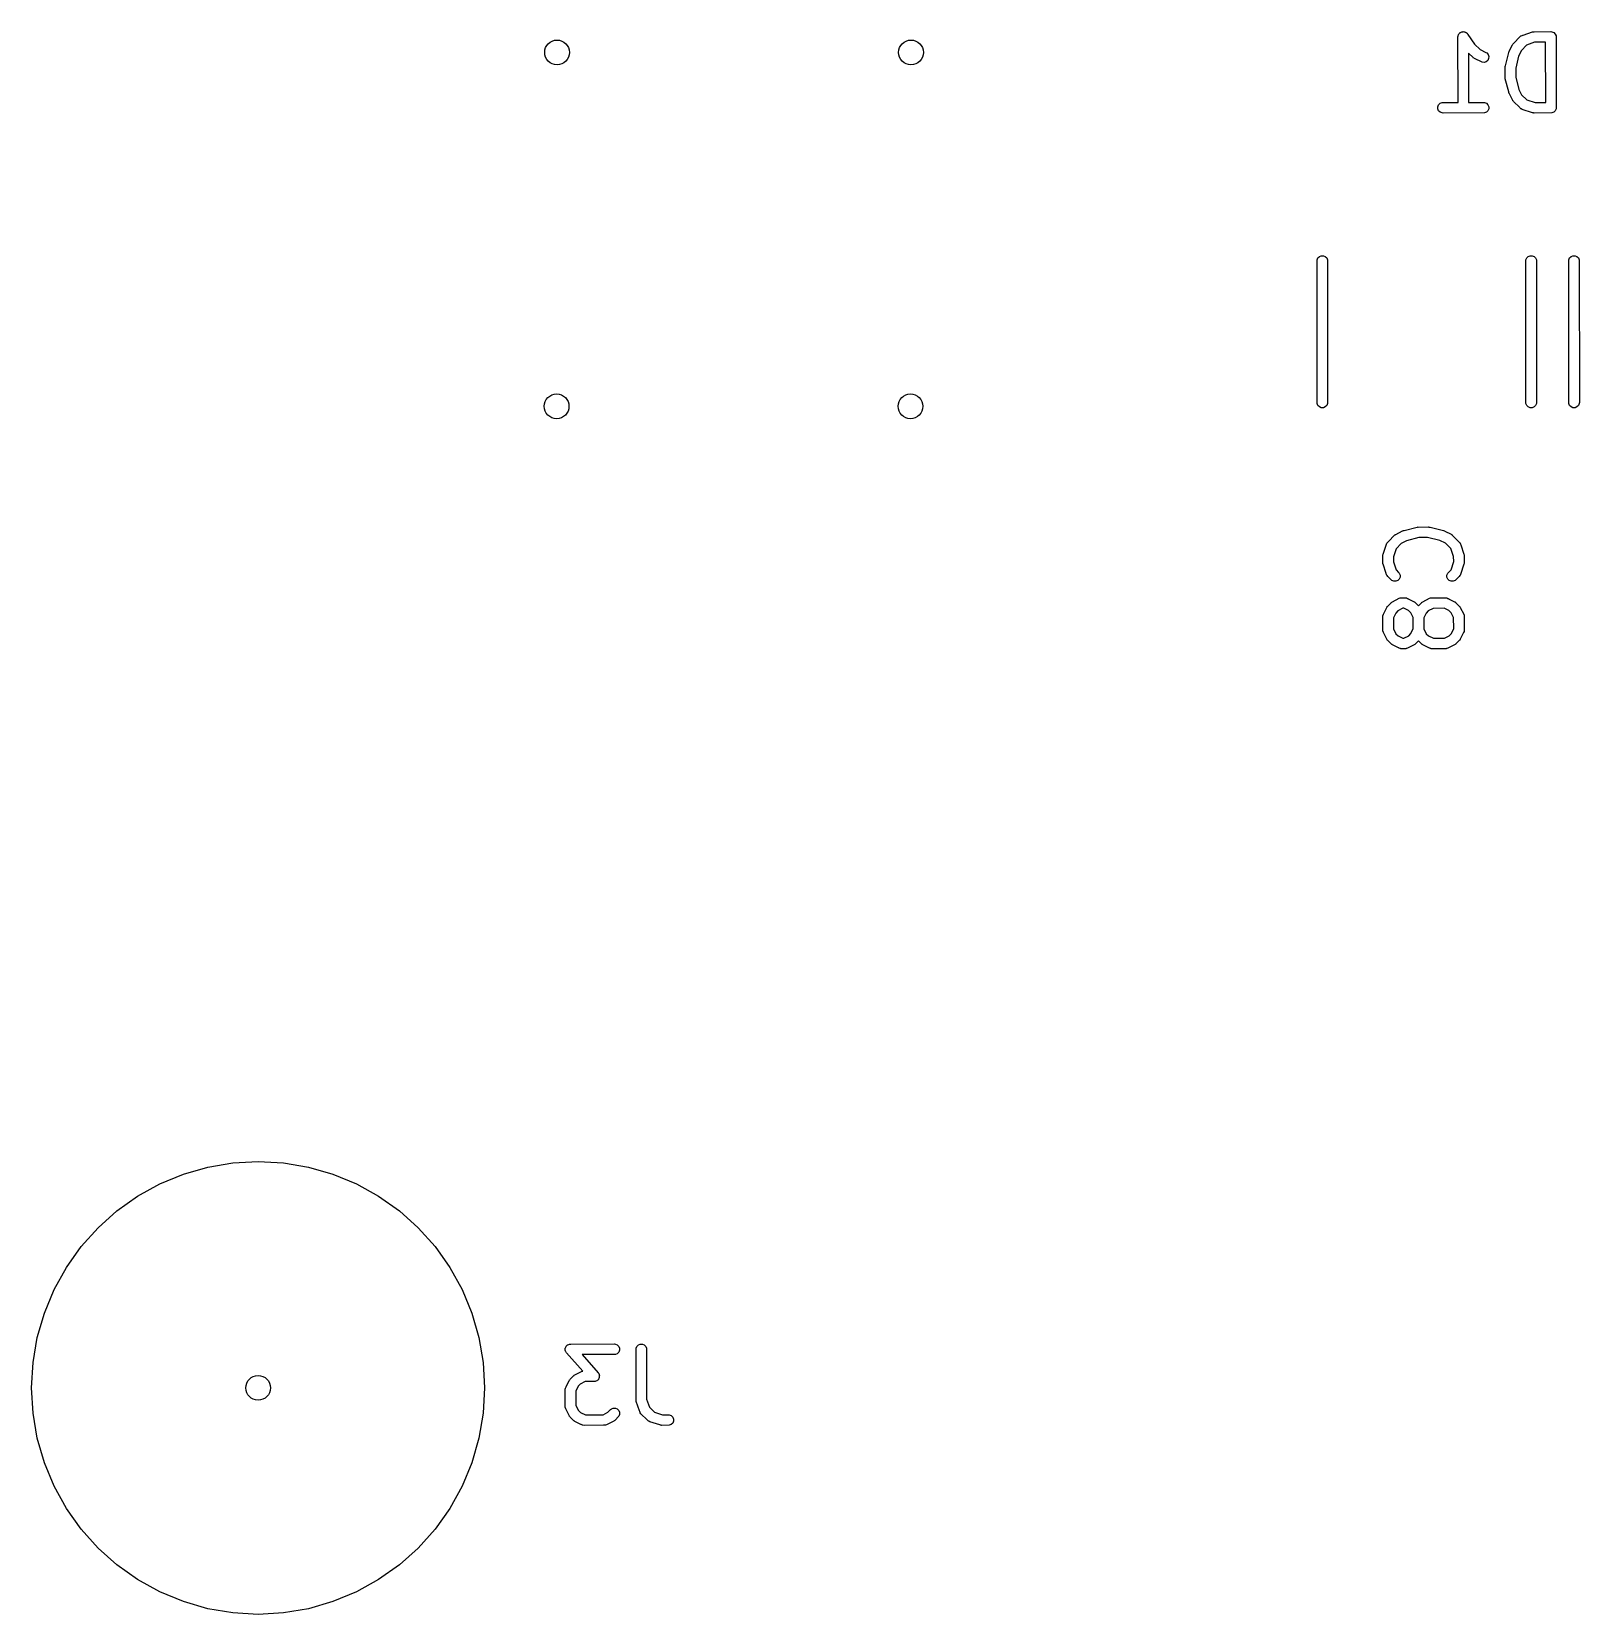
# Model space of a CAD drawing. Extents: x 3.87 to 5.83, y -4.81 to -2.87.
# Drawn here: x 3.874 to 4.735, y -4.806 to -3.926 of the extents above; entities that cross this region are included whole.
import ezdxf

# ---------------------------------------------------------------- set-up
doc = ezdxf.new("R2010")
doc.units = 0
doc.header["$MEASUREMENT"] = 0
doc.layers.add('BLACK', color=7, linetype='CONTINUOUS')

msp = doc.modelspace()

# ---------------------------------------------------------------- linework, layer by layer
at = {"layer": 'BLACK', "linetype": 'CONTINUOUS'}
for p, q in [((4.66807, -3.92669), (4.66823, -3.92645)), ((4.66823, -3.92645), (4.66847, -3.92629)), ((4.66847, -3.92629), (4.66867, -3.92608)), ((4.66867, -3.92608), (4.66894, -3.92597)), ((4.66894, -3.92597), (4.66919, -3.92581)), ((4.66919, -3.92581), (4.66947, -3.92575)), ((4.66947, -3.92575), (4.66974, -3.92564)), ((4.66974, -3.92564), (4.67003, -3.92564)), ((4.67003, -3.92564), (4.67032, -3.92558)), ((4.67032, -3.92558), (4.6706, -3.92564)), ((4.6706, -3.92564), (4.67089, -3.92564)), ((4.67089, -3.92564), (4.67116, -3.92575)), ((4.67116, -3.92575), (4.67145, -3.92581)), ((4.67145, -3.92581), (4.67169, -3.92597)), ((4.67169, -3.92597), (4.67196, -3.92608)), ((4.67196, -3.92608), (4.67216, -3.92629)), ((4.67216, -3.92629), (4.6724, -3.92645)), ((4.6724, -3.92645), (4.67257, -3.9267)), ((4.70356, -3.92751), (4.70875, -3.92573)), ((4.70875, -3.92573), (4.70904, -3.92567)), ((4.70904, -3.92567), (4.70911, -3.92564)), ((4.70911, -3.92564), (4.70917, -3.92564)), ((4.70917, -3.92564), (4.70932, -3.92561)), ((4.70932, -3.92561), (4.70974, -3.92564)), ((4.70974, -3.92564), (4.71906, -3.92558)), ((4.71906, -3.92558), (4.71963, -3.92564)), ((4.71963, -3.92564), (4.7207, -3.92608)), ((4.7207, -3.92608), (4.72151, -3.9269)), ((4.66736, -3.92853), (4.66742, -3.92796)), ((4.66736, -3.92854), (4.66736, -3.92853)), ((4.66736, -3.92853), (4.66736, -3.92853)), ((4.66736, -3.92853), (4.66736, -3.92853)), ((4.66741, -3.96499), (4.66736, -3.92854)), ((4.66742, -3.92796), (4.66753, -3.92769)), ((4.66753, -3.92769), (4.66759, -3.9274)), ((4.66759, -3.9274), (4.66775, -3.92716)), ((4.66775, -3.92716), (4.66786, -3.9269)), ((4.66786, -3.9269), (4.66807, -3.92669)), ((4.67257, -3.9267), (4.67277, -3.9269)), ((4.67277, -3.9269), (4.67287, -3.92714)), ((4.67287, -3.92714), (4.67649, -3.93247)), ((4.67649, -3.93247), (4.67965, -3.93557)), ((4.69593, -3.93643), (4.69767, -3.93284)), ((4.69767, -3.93284), (4.69783, -3.93259)), ((4.69783, -3.93259), (4.69786, -3.93252)), ((4.69786, -3.93252), (4.6979, -3.93248)), ((4.6979, -3.93248), (4.69798, -3.93235)), ((4.69798, -3.93235), (4.69827, -3.93209)), ((4.69827, -3.93209), (4.70197, -3.92832)), ((4.70197, -3.92832), (4.70242, -3.92796)), ((4.70242, -3.92796), (4.70252, -3.92792)), ((4.70252, -3.92792), (4.7026, -3.92785)), ((4.7026, -3.92785), (4.70311, -3.92767)), ((4.70557, -3.93301), (4.70265, -3.936)), ((4.70311, -3.92767), (4.70348, -3.92751)), ((4.70348, -3.92751), (4.70356, -3.92751)), ((4.71002, -3.93149), (4.70557, -3.93301)), ((4.71611, -3.93145), (4.71002, -3.93149)), ((4.71616, -3.96497), (4.71611, -3.93145)), ((4.72151, -3.9269), (4.72195, -3.92796)), ((4.72195, -3.92796), (4.72201, -3.96791)), ((4.67575, -3.93995), (4.67322, -3.93747)), ((4.67322, -3.93747), (4.67326, -3.96497)), ((4.676, -3.94024), (4.67575, -3.93995)), ((4.67613, -3.94032), (4.676, -3.94024)), ((4.67617, -3.94037), (4.67613, -3.94032)), ((4.67625, -3.9404), (4.67617, -3.94037)), ((4.67649, -3.94055), (4.67625, -3.9404)), ((4.68078, -3.94263), (4.67649, -3.94055)), ((4.67965, -3.93557), (4.68288, -3.93714)), ((4.68193, -3.94271), (4.68078, -3.94263)), ((4.68303, -3.94235), (4.68193, -3.94271)), ((4.68288, -3.93714), (4.68337, -3.93745)), ((4.6839, -3.9416), (4.68303, -3.94235)), ((4.68337, -3.93745), (4.68413, -3.93832)), ((4.68441, -3.94056), (4.6839, -3.9416)), ((4.68413, -3.93832), (4.68449, -3.93942)), ((4.68449, -3.93942), (4.68441, -3.94056)), ((4.69379, -3.94453), (4.69557, -3.93719)), ((4.69557, -3.93719), (4.69559, -3.93715)), ((4.69559, -3.93713), (4.69561, -3.93708)), ((4.69559, -3.93715), (4.69559, -3.93713)), ((4.69561, -3.93708), (4.69577, -3.93665)), ((4.69577, -3.93665), (4.69593, -3.93643)), ((4.70112, -3.93914), (4.69947, -3.94595)), ((4.70265, -3.936), (4.70112, -3.93914)), ((4.69361, -3.94527), (4.69363, -3.94519)), ((4.69362, -3.94531), (4.69361, -3.94527)), ((4.69361, -3.94541), (4.69362, -3.94531)), ((4.69366, -3.95086), (4.69361, -3.94541)), ((4.69361, -3.95118), (4.69366, -3.95086)), ((4.69366, -3.95153), (4.69361, -3.95118)), ((4.69363, -3.94519), (4.69367, -3.94483)), ((4.69367, -3.95161), (4.69366, -3.95153)), ((4.69367, -3.94483), (4.69379, -3.94453)), ((4.69368, -3.95165), (4.69367, -3.95161)), ((4.6937, -3.95175), (4.69368, -3.95165)), ((4.69557, -3.95902), (4.6937, -3.95175)), ((4.69947, -3.94595), (4.69951, -3.95087)), ((4.69951, -3.95087), (4.70127, -3.95769)), ((4.69559, -3.95931), (4.69557, -3.95902)), ((4.69575, -3.95974), (4.69559, -3.95931)), ((4.69577, -3.95979), (4.69575, -3.95974)), ((4.69578, -3.95981), (4.69577, -3.95979)), ((4.6958, -3.95985), (4.69578, -3.95981)), ((4.69771, -3.96358), (4.6958, -3.95985)), ((4.70127, -3.95769), (4.70279, -3.96065)), ((4.70279, -3.96065), (4.70571, -3.96352)), ((4.65617, -3.96733), (4.65661, -3.96627)), ((4.65617, -3.96848), (4.65617, -3.96733)), ((4.65661, -3.96955), (4.65617, -3.96848)), ((4.65661, -3.96627), (4.65743, -3.96545)), ((4.65743, -3.97036), (4.65661, -3.96955)), ((4.65743, -3.96545), (4.65849, -3.96501)), ((4.65849, -3.9708), (4.65743, -3.97036)), ((4.65849, -3.96501), (4.66741, -3.96499)), ((4.67326, -3.96497), (4.68156, -3.96495)), ((4.68156, -3.96495), (4.68214, -3.96501)), ((4.68214, -3.96501), (4.6832, -3.96545)), ((4.6832, -3.97036), (4.68214, -3.9708)), ((4.6832, -3.96545), (4.68402, -3.96627)), ((4.68402, -3.96955), (4.6832, -3.97036)), ((4.68402, -3.96627), (4.68446, -3.96733)), ((4.68446, -3.96848), (4.68402, -3.96955)), ((4.68446, -3.96733), (4.68446, -3.96848)), ((4.69786, -3.96392), (4.69771, -3.96358)), ((4.69795, -3.96404), (4.69786, -3.96392)), ((4.69798, -3.96409), (4.69795, -3.96404)), ((4.69804, -3.96414), (4.69798, -3.96409)), ((4.69822, -3.96437), (4.69804, -3.96414)), ((4.70169, -3.96777), (4.69822, -3.96437)), ((4.70173, -3.96784), (4.70169, -3.96777)), ((4.70203, -3.9681), (4.70173, -3.96784)), ((4.70242, -3.96849), (4.70203, -3.9681)), ((4.70252, -3.96853), (4.70242, -3.96849)), ((4.7026, -3.9686), (4.70252, -3.96853)), ((4.70313, -3.96883), (4.7026, -3.9686)), ((4.70874, -3.97065), (4.70313, -3.96883)), ((4.70571, -3.96352), (4.7103, -3.965)), ((4.7103, -3.965), (4.71616, -3.96497)), ((4.7207, -3.97036), (4.71963, -3.9708)), ((4.72151, -3.96955), (4.7207, -3.97036)), ((4.72195, -3.96848), (4.72151, -3.96955)), ((4.72201, -3.96791), (4.72195, -3.96848)), ((4.65907, -3.97086), (4.65849, -3.9708)), ((4.68214, -3.9708), (4.65907, -3.97086)), ((4.70911, -3.9708), (4.70874, -3.97065)), ((4.70926, -3.97082), (4.70911, -3.9708)), ((4.70932, -3.97084), (4.70926, -3.97082)), ((4.70939, -3.97083), (4.70932, -3.97084)), ((4.70968, -3.97086), (4.70939, -3.97083)), ((4.71963, -3.9708), (4.70968, -3.97086)), ((4.58898, -4.05313), (4.58903, -4.05255)), ((4.58903, -4.13245), (4.58898, -4.05313)), ((4.58903, -4.05255), (4.58947, -4.05149)), ((4.58947, -4.05149), (4.59029, -4.05067)), ((4.59029, -4.05067), (4.59135, -4.05023)), ((4.59135, -4.05023), (4.59251, -4.05023)), ((4.59251, -4.05023), (4.59357, -4.05067)), ((4.59357, -4.05067), (4.59438, -4.05149)), ((4.59438, -4.05149), (4.59483, -4.05255)), ((4.59483, -4.05255), (4.59488, -4.13187)), ((4.70512, -4.05313), (4.70517, -4.05255)), ((4.70517, -4.13245), (4.70512, -4.05313)), ((4.70517, -4.05255), (4.70562, -4.05149)), ((4.70562, -4.05149), (4.70643, -4.05067)), ((4.70643, -4.05067), (4.70749, -4.05023)), ((4.70749, -4.05023), (4.70865, -4.05023)), ((4.70865, -4.05023), (4.70971, -4.05067)), ((4.70971, -4.05067), (4.71053, -4.05149)), ((4.71053, -4.05149), (4.71097, -4.05255)), ((4.71097, -4.05255), (4.71102, -4.13187)), ((4.72898, -4.05313), (4.72903, -4.05255)), ((4.72903, -4.13245), (4.72898, -4.05313)), ((4.72903, -4.05255), (4.72947, -4.05149)), ((4.72947, -4.05149), (4.73029, -4.05067)), ((4.73029, -4.05067), (4.73135, -4.05023)), ((4.73135, -4.05023), (4.73251, -4.05023)), ((4.73251, -4.05023), (4.73357, -4.05067)), ((4.73357, -4.05067), (4.73438, -4.05149)), ((4.73438, -4.05149), (4.73483, -4.05255)), ((4.73483, -4.05255), (4.73488, -4.13187)), ((4.58947, -4.13351), (4.58903, -4.13245)), ((4.59029, -4.13433), (4.58947, -4.13351)), ((4.59135, -4.13477), (4.59029, -4.13433)), ((4.59251, -4.13477), (4.59135, -4.13477)), ((4.59357, -4.13433), (4.59251, -4.13477)), ((4.59438, -4.13351), (4.59357, -4.13433)), ((4.59483, -4.13245), (4.59438, -4.13351)), ((4.59488, -4.13187), (4.59483, -4.13245)), ((4.70562, -4.13351), (4.70517, -4.13245)), ((4.70643, -4.13433), (4.70562, -4.13351)), ((4.70749, -4.13477), (4.70643, -4.13433)), ((4.70865, -4.13477), (4.70749, -4.13477)), ((4.70971, -4.13433), (4.70865, -4.13477)), ((4.71053, -4.13351), (4.70971, -4.13433)), ((4.71097, -4.13245), (4.71053, -4.13351)), ((4.71102, -4.13187), (4.71097, -4.13245)), ((4.72947, -4.13351), (4.72903, -4.13245)), ((4.73029, -4.13433), (4.72947, -4.13351)), ((4.73135, -4.13477), (4.73029, -4.13433)), ((4.73251, -4.13477), (4.73135, -4.13477)), ((4.73357, -4.13433), (4.73251, -4.13477)), ((4.73438, -4.13351), (4.73357, -4.13433)), ((4.73483, -4.13245), (4.73438, -4.13351)), ((4.73488, -4.13187), (4.73483, -4.13245)), ((4.62867, -4.2092), (4.63207, -4.20573)), ((4.63207, -4.20573), (4.6323, -4.20554)), ((4.6323, -4.20554), (4.63235, -4.20548)), ((4.63235, -4.20548), (4.63241, -4.20545)), ((4.63241, -4.20545), (4.63252, -4.20536)), ((4.63252, -4.20536), (4.63287, -4.20522)), ((4.63287, -4.20522), (4.63659, -4.2033)), ((4.63659, -4.2033), (4.63663, -4.20328)), ((4.63663, -4.20328), (4.63665, -4.20327)), ((4.63665, -4.20327), (4.6367, -4.20326)), ((4.6367, -4.20326), (4.63713, -4.20309)), ((4.63713, -4.20309), (4.63742, -4.20307)), ((4.63742, -4.20307), (4.64469, -4.2012)), ((4.64558, -4.20702), (4.63875, -4.20877)), ((4.64469, -4.2012), (4.64479, -4.20119)), ((4.64479, -4.20119), (4.64483, -4.20117)), ((4.64483, -4.20117), (4.64491, -4.20117)), ((4.64491, -4.20117), (4.64527, -4.20112)), ((4.64527, -4.20112), (4.64558, -4.20116)), ((4.64558, -4.20116), (4.65103, -4.20111)), ((4.65049, -4.20697), (4.64558, -4.20702)), ((4.6573, -4.20863), (4.65049, -4.20697)), ((4.65103, -4.20111), (4.65113, -4.20112)), ((4.65113, -4.20112), (4.65118, -4.20112)), ((4.65118, -4.20112), (4.65125, -4.20113)), ((4.65125, -4.20113), (4.65161, -4.20117)), ((4.65161, -4.20117), (4.65191, -4.2013)), ((4.65191, -4.2013), (4.65925, -4.20308)), ((4.65925, -4.20308), (4.65929, -4.20309)), ((4.65929, -4.20309), (4.65931, -4.20309)), ((4.65931, -4.20309), (4.65936, -4.20312)), ((4.65936, -4.20312), (4.65979, -4.20327)), ((4.65979, -4.20327), (4.66001, -4.20343)), ((4.66001, -4.20343), (4.6636, -4.20517)), ((4.6636, -4.20517), (4.66385, -4.20533)), ((4.66385, -4.20533), (4.66392, -4.20536)), ((4.66392, -4.20536), (4.66397, -4.2054)), ((4.66397, -4.2054), (4.66409, -4.20548)), ((4.66409, -4.20548), (4.66435, -4.20578)), ((4.66435, -4.20578), (4.66812, -4.20948)), ((4.62558, -4.21719), (4.62561, -4.2169)), ((4.62561, -4.21682), (4.62563, -4.21676)), ((4.62561, -4.2169), (4.62561, -4.21682)), ((4.62563, -4.21676), (4.62564, -4.21661)), ((4.62564, -4.21661), (4.62579, -4.21624)), ((4.62579, -4.21624), (4.62761, -4.21063)), ((4.62761, -4.21063), (4.62785, -4.2101)), ((4.62785, -4.2101), (4.62792, -4.21002)), ((4.62792, -4.21002), (4.62796, -4.20992)), ((4.62796, -4.20992), (4.62834, -4.20953)), ((4.62834, -4.20953), (4.6286, -4.20923)), ((4.6286, -4.20923), (4.62867, -4.2092)), ((4.63292, -4.21322), (4.63145, -4.21778)), ((4.63579, -4.2103), (4.63292, -4.21322)), ((4.63875, -4.20877), (4.63579, -4.2103)), ((4.66045, -4.21015), (4.6573, -4.20863)), ((4.66343, -4.21308), (4.66045, -4.21015)), ((4.66496, -4.21754), (4.66343, -4.21308)), ((4.66812, -4.20948), (4.66849, -4.20992)), ((4.66849, -4.20992), (4.66853, -4.21002)), ((4.66853, -4.21002), (4.6686, -4.2101)), ((4.6686, -4.2101), (4.66877, -4.21061)), ((4.66877, -4.21061), (4.66893, -4.21099)), ((4.66893, -4.21099), (4.66893, -4.21107)), ((4.66893, -4.21107), (4.67071, -4.21626)), ((4.67071, -4.21626), (4.67077, -4.21654)), ((4.67077, -4.21654), (4.6708, -4.21661)), ((4.6708, -4.21661), (4.6708, -4.21668)), ((4.6708, -4.21668), (4.67084, -4.21682)), ((4.67084, -4.21682), (4.67081, -4.21719)), ((4.62563, -4.22094), (4.62558, -4.21719)), ((4.62561, -4.22131), (4.62563, -4.22094)), ((4.62564, -4.22145), (4.62561, -4.22131)), ((4.62564, -4.22152), (4.62564, -4.22145)), ((4.62567, -4.22159), (4.62564, -4.22152)), ((4.62573, -4.22187), (4.62567, -4.22159)), ((4.62751, -4.22706), (4.62573, -4.22187)), ((4.63145, -4.21778), (4.63148, -4.22059)), ((4.63148, -4.22059), (4.63301, -4.22503)), ((4.63301, -4.22503), (4.63437, -4.22635)), ((4.6617, -4.2268), (4.66351, -4.22492)), ((4.66351, -4.22492), (4.66499, -4.22035)), ((4.66499, -4.22035), (4.66496, -4.21754)), ((4.67065, -4.22188), (4.66883, -4.2275)), ((4.6708, -4.22152), (4.67065, -4.22188)), ((4.67082, -4.22137), (4.6708, -4.22152)), ((4.67081, -4.21719), (4.67086, -4.22094)), ((4.67084, -4.22131), (4.67082, -4.22137)), ((4.67086, -4.22094), (4.67083, -4.22123)), ((4.67083, -4.22123), (4.67084, -4.22131)), ((4.62751, -4.22714), (4.62751, -4.22706)), ((4.62767, -4.22752), (4.62751, -4.22714)), ((4.62785, -4.22803), (4.62767, -4.22752)), ((4.62792, -4.22811), (4.62785, -4.22803)), ((4.62796, -4.2282), (4.62792, -4.22811)), ((4.62832, -4.22865), (4.62796, -4.2282)), ((4.63065, -4.23089), (4.62832, -4.22865)), ((4.63171, -4.23133), (4.63065, -4.23089)), ((4.63286, -4.23133), (4.63171, -4.23133)), ((4.63393, -4.23089), (4.63286, -4.23133)), ((4.63474, -4.23008), (4.63393, -4.23089)), ((4.63437, -4.22635), (4.63474, -4.2268)), ((4.63474, -4.2268), (4.63518, -4.22786)), ((4.63518, -4.22901), (4.63474, -4.23008)), ((4.63518, -4.22786), (4.63518, -4.22901)), ((4.66126, -4.22786), (4.6617, -4.2268)), ((4.66126, -4.22901), (4.66126, -4.22786)), ((4.6617, -4.23008), (4.66126, -4.22901)), ((4.66252, -4.23089), (4.6617, -4.23008)), ((4.66358, -4.23133), (4.66252, -4.23089)), ((4.66473, -4.23133), (4.66358, -4.23133)), ((4.6658, -4.23089), (4.66473, -4.23133)), ((4.66624, -4.23053), (4.6658, -4.23089)), ((4.6678, -4.22892), (4.66624, -4.23053)), ((4.66784, -4.2289), (4.6678, -4.22892)), ((4.66805, -4.22866), (4.66784, -4.2289)), ((4.66849, -4.2282), (4.66805, -4.22866)), ((4.66853, -4.22811), (4.66849, -4.2282)), ((4.6686, -4.22803), (4.66853, -4.22811)), ((4.66883, -4.2275), (4.6686, -4.22803)), ((4.62833, -4.24515), (4.6302, -4.24322)), ((4.6302, -4.24322), (4.63042, -4.24304)), ((4.63042, -4.24304), (4.63048, -4.24298)), ((4.63048, -4.24298), (4.63053, -4.24295)), ((4.63053, -4.24295), (4.63065, -4.24286)), ((4.63065, -4.24286), (4.63099, -4.24271)), ((4.63099, -4.24271), (4.63471, -4.2408)), ((4.63471, -4.2408), (4.63526, -4.24059)), ((4.63526, -4.24059), (4.63536, -4.24058)), ((4.63536, -4.24058), (4.63546, -4.24054)), ((4.63546, -4.24054), (4.63616, -4.24052)), ((4.63616, -4.24052), (4.6364, -4.24051)), ((4.6364, -4.24051), (4.63644, -4.24052)), ((4.63644, -4.24052), (4.63791, -4.24048)), ((4.63791, -4.24048), (4.63849, -4.24054)), ((4.63849, -4.24054), (4.63858, -4.24058)), ((4.63858, -4.24058), (4.63869, -4.24059)), ((4.63869, -4.24059), (4.6392, -4.24084)), ((4.6392, -4.24084), (4.63955, -4.24098)), ((4.63955, -4.24098), (4.6396, -4.24103)), ((4.6396, -4.24103), (4.64298, -4.24267)), ((4.64298, -4.24267), (4.64323, -4.24283)), ((4.64323, -4.24283), (4.6433, -4.24286)), ((4.6433, -4.24286), (4.64335, -4.2429)), ((4.64335, -4.2429), (4.64347, -4.24298)), ((4.64347, -4.24298), (4.64369, -4.24323)), ((4.64369, -4.24323), (4.64544, -4.24492)), ((4.64544, -4.24492), (4.64707, -4.24322)), ((4.64707, -4.24322), (4.6473, -4.24304)), ((4.6473, -4.24304), (4.64735, -4.24298)), ((4.64735, -4.24298), (4.6474, -4.24295)), ((4.6474, -4.24295), (4.64752, -4.24286)), ((4.64752, -4.24286), (4.64786, -4.24271)), ((4.64786, -4.24271), (4.65159, -4.2408)), ((4.65159, -4.2408), (4.65213, -4.24059)), ((4.65213, -4.24059), (4.65223, -4.24058)), ((4.65223, -4.24058), (4.65233, -4.24054)), ((4.65233, -4.24054), (4.65286, -4.24054)), ((4.65286, -4.24054), (4.65328, -4.24051)), ((4.65328, -4.24051), (4.65336, -4.24053)), ((4.65336, -4.24053), (4.66041, -4.24048)), ((4.66041, -4.24048), (4.66098, -4.24054)), ((4.66098, -4.24054), (4.66108, -4.24058)), ((4.66108, -4.24058), (4.66119, -4.24059)), ((4.66119, -4.24059), (4.6617, -4.24084)), ((4.6617, -4.24084), (4.66205, -4.24098)), ((4.66205, -4.24098), (4.6621, -4.24103)), ((4.6621, -4.24103), (4.66548, -4.24267)), ((4.66548, -4.24267), (4.66573, -4.24283)), ((4.66573, -4.24283), (4.6658, -4.24286)), ((4.6658, -4.24286), (4.66584, -4.2429)), ((4.66584, -4.2429), (4.66597, -4.24298)), ((4.66597, -4.24298), (4.66619, -4.24323)), ((4.66619, -4.24323), (4.66812, -4.2451)), ((4.62558, -4.25094), (4.62564, -4.25036)), ((4.62563, -4.25799), (4.62558, -4.25094)), ((4.62564, -4.25036), (4.62568, -4.25026)), ((4.62568, -4.25026), (4.62569, -4.25016)), ((4.62569, -4.25016), (4.62594, -4.24964)), ((4.62594, -4.24964), (4.62608, -4.2493)), ((4.62608, -4.2493), (4.62613, -4.24925)), ((4.62613, -4.24925), (4.62777, -4.24587)), ((4.62777, -4.24587), (4.62793, -4.24562)), ((4.62793, -4.24562), (4.62796, -4.24555)), ((4.62796, -4.24555), (4.628, -4.2455)), ((4.628, -4.2455), (4.62808, -4.24538)), ((4.62808, -4.24538), (4.62833, -4.24515)), ((4.63275, -4.24901), (4.63144, -4.25171)), ((4.63144, -4.25171), (4.63148, -4.25782)), ((4.63394, -4.24778), (4.63275, -4.24901)), ((4.63667, -4.24637), (4.63394, -4.24778)), ((4.63718, -4.24636), (4.63667, -4.24637)), ((4.63983, -4.24765), (4.63718, -4.24636)), ((4.64107, -4.24884), (4.63983, -4.24765)), ((4.64246, -4.25155), (4.64107, -4.24884)), ((4.6425, -4.25766), (4.64246, -4.25155)), ((4.64962, -4.24901), (4.64831, -4.25171)), ((4.64831, -4.25171), (4.64836, -4.25782)), ((4.65081, -4.24778), (4.64962, -4.24901)), ((4.65352, -4.24638), (4.65081, -4.24778)), ((4.65963, -4.24634), (4.65352, -4.24638)), ((4.66233, -4.24765), (4.65963, -4.24634)), ((4.66356, -4.24884), (4.66233, -4.24765)), ((4.66496, -4.25155), (4.66356, -4.24884)), ((4.665, -4.25766), (4.66496, -4.25155)), ((4.66812, -4.2451), (4.66831, -4.24532)), ((4.66831, -4.24532), (4.66836, -4.24538)), ((4.66836, -4.24538), (4.66839, -4.24543)), ((4.66839, -4.24543), (4.66849, -4.24555)), ((4.66849, -4.24555), (4.66863, -4.24589)), ((4.66863, -4.24589), (4.67055, -4.24961)), ((4.67055, -4.24961), (4.67075, -4.25016)), ((4.67075, -4.25016), (4.67076, -4.25026)), ((4.67076, -4.25026), (4.6708, -4.25036)), ((4.6708, -4.25036), (4.67081, -4.25088)), ((4.67081, -4.25088), (4.67084, -4.2513)), ((4.67084, -4.2513), (4.67081, -4.25138)), ((4.67081, -4.25138), (4.67086, -4.25843)), ((4.62561, -4.25807), (4.62563, -4.25799)), ((4.62564, -4.25849), (4.62561, -4.25807)), ((4.62564, -4.25901), (4.62564, -4.25849)), ((4.62568, -4.25911), (4.62564, -4.25901)), ((4.62569, -4.25921), (4.62568, -4.25911)), ((4.6259, -4.25976), (4.62569, -4.25921)), ((4.62781, -4.26348), (4.6259, -4.25976)), ((4.63148, -4.25782), (4.63288, -4.26053)), ((4.63288, -4.26053), (4.63411, -4.26172)), ((4.64, -4.26159), (4.64119, -4.26036)), ((4.64119, -4.26036), (4.6425, -4.25766)), ((4.64836, -4.25782), (4.64975, -4.26053)), ((4.64975, -4.26053), (4.65099, -4.26172)), ((4.6625, -4.26159), (4.66369, -4.26036)), ((4.66369, -4.26036), (4.665, -4.25766)), ((4.67031, -4.26012), (4.66867, -4.2635)), ((4.67036, -4.26008), (4.67031, -4.26012)), ((4.67051, -4.25973), (4.67036, -4.26008)), ((4.67075, -4.25921), (4.67051, -4.25973)), ((4.67076, -4.25911), (4.67075, -4.25921)), ((4.6708, -4.25901), (4.67076, -4.25911)), ((4.67086, -4.25843), (4.6708, -4.25901)), ((4.62796, -4.26382), (4.62781, -4.26348)), ((4.62805, -4.26394), (4.62796, -4.26382)), ((4.62808, -4.26399), (4.62805, -4.26394)), ((4.62814, -4.26405), (4.62808, -4.26399)), ((4.62832, -4.26427), (4.62814, -4.26405)), ((4.63025, -4.26614), (4.62832, -4.26427)), ((4.63048, -4.26639), (4.63025, -4.26614)), ((4.6306, -4.26647), (4.63048, -4.26639)), ((4.63065, -4.26651), (4.6306, -4.26647)), ((4.63072, -4.26654), (4.63065, -4.26651)), ((4.63097, -4.2667), (4.63072, -4.26654)), ((4.63435, -4.26834), (4.63097, -4.2667)), ((4.63411, -4.26172), (4.63677, -4.26301)), ((4.63439, -4.26839), (4.63435, -4.26834)), ((4.63474, -4.26853), (4.63439, -4.26839)), ((4.63526, -4.26878), (4.63474, -4.26853)), ((4.63536, -4.26879), (4.63526, -4.26878)), ((4.63546, -4.26883), (4.63536, -4.26879)), ((4.63604, -4.26889), (4.63546, -4.26883)), ((4.63751, -4.26885), (4.63604, -4.26889)), ((4.63677, -4.26301), (4.63728, -4.263)), ((4.63728, -4.263), (4.64, -4.26159)), ((4.63754, -4.26886), (4.63751, -4.26885)), ((4.63778, -4.26885), (4.63754, -4.26886)), ((4.63849, -4.26883), (4.63778, -4.26885)), ((4.63858, -4.26879), (4.63849, -4.26883)), ((4.63869, -4.26878), (4.63858, -4.26879)), ((4.63923, -4.26857), (4.63869, -4.26878)), ((4.64295, -4.26666), (4.63923, -4.26857)), ((4.6433, -4.26651), (4.64295, -4.26666)), ((4.64341, -4.26642), (4.6433, -4.26651)), ((4.64347, -4.26639), (4.64341, -4.26642)), ((4.64352, -4.26633), (4.64347, -4.26639)), ((4.64375, -4.26615), (4.64352, -4.26633)), ((4.64538, -4.26445), (4.64375, -4.26615)), ((4.64713, -4.26614), (4.64538, -4.26445)), ((4.64735, -4.26639), (4.64713, -4.26614)), ((4.64747, -4.26647), (4.64735, -4.26639)), ((4.64752, -4.26651), (4.64747, -4.26647)), ((4.64759, -4.26654), (4.64752, -4.26651)), ((4.64784, -4.2667), (4.64759, -4.26654)), ((4.65122, -4.26834), (4.64784, -4.2667)), ((4.65099, -4.26172), (4.65368, -4.26303)), ((4.65127, -4.26839), (4.65122, -4.26834)), ((4.65162, -4.26853), (4.65127, -4.26839)), ((4.65213, -4.26878), (4.65162, -4.26853)), ((4.65223, -4.26879), (4.65213, -4.26878)), ((4.65233, -4.26883), (4.65223, -4.26879)), ((4.65291, -4.26889), (4.65233, -4.26883)), ((4.65996, -4.26884), (4.65291, -4.26889)), ((4.65368, -4.26303), (4.65979, -4.26299)), ((4.65979, -4.26299), (4.6625, -4.26159)), ((4.66004, -4.26886), (4.65996, -4.26884)), ((4.66046, -4.26883), (4.66004, -4.26886)), ((4.66098, -4.26883), (4.66046, -4.26883)), ((4.66108, -4.26879), (4.66098, -4.26883)), ((4.66119, -4.26878), (4.66108, -4.26879)), ((4.66173, -4.26857), (4.66119, -4.26878)), ((4.66545, -4.26666), (4.66173, -4.26857)), ((4.6658, -4.26651), (4.66545, -4.26666)), ((4.66591, -4.26642), (4.6658, -4.26651)), ((4.66597, -4.26639), (4.66591, -4.26642)), ((4.66602, -4.26633), (4.66597, -4.26639)), ((4.66624, -4.26615), (4.66602, -4.26633)), ((4.66811, -4.26422), (4.66624, -4.26615)), ((4.66836, -4.26399), (4.66811, -4.26422)), ((4.66844, -4.26387), (4.66836, -4.26399)), ((4.66849, -4.26382), (4.66844, -4.26387)), ((4.66852, -4.26375), (4.66849, -4.26382)), ((4.66867, -4.2635), (4.66852, -4.26375)), ((3.95839, -4.56109), (3.97197, -4.55717)), ((3.97197, -4.55717), (3.98589, -4.55481)), ((3.98589, -4.55481), (4, -4.55402)), ((4, -4.55402), (4.01411, -4.55481)), ((4.01411, -4.55481), (4.02803, -4.55717)), ((4.02803, -4.55717), (4.04161, -4.56109)), ((3.93297, -4.57333), (3.94534, -4.56649)), ((3.94534, -4.56649), (3.95839, -4.56109)), ((4.04161, -4.56109), (4.05466, -4.56649)), ((4.05466, -4.56649), (4.06703, -4.57333)), ((3.92145, -4.5815), (3.93297, -4.57333)), ((4.06703, -4.57333), (4.07855, -4.5815)), ((3.91092, -4.59092), (3.92145, -4.5815)), ((4.07855, -4.5815), (4.08908, -4.59092)), ((3.9015, -4.60145), (3.91092, -4.59092)), ((4.08908, -4.59092), (4.0985, -4.60145)), ((3.89333, -4.61297), (3.9015, -4.60145)), ((4.0985, -4.60145), (4.10667, -4.61297)), ((3.88649, -4.62534), (3.89333, -4.61297)), ((4.10667, -4.61297), (4.11351, -4.62534)), ((3.88109, -4.63839), (3.88649, -4.62534)), ((4.11351, -4.62534), (4.11891, -4.63839)), ((3.87717, -4.65197), (3.88109, -4.63839)), ((4.11891, -4.63839), (4.12283, -4.65197)), ((3.87481, -4.66589), (3.87717, -4.65197)), ((4.12283, -4.65197), (4.12519, -4.66589)), ((4.17111, -4.65734), (4.1713, -4.6569)), ((4.1713, -4.6569), (4.17137, -4.65683)), ((4.17137, -4.65683), (4.17141, -4.65674)), ((4.17141, -4.65674), (4.17177, -4.65642)), ((4.17177, -4.65642), (4.17211, -4.65608)), ((4.17211, -4.65608), (4.1722, -4.65604)), ((4.1722, -4.65604), (4.17228, -4.65598)), ((4.17228, -4.65598), (4.17273, -4.65582)), ((4.17273, -4.65582), (4.17318, -4.65564)), ((4.17318, -4.65564), (4.17328, -4.65564)), ((4.17328, -4.65564), (4.17337, -4.65561)), ((4.17337, -4.65561), (4.17383, -4.65564)), ((4.17383, -4.65564), (4.19813, -4.65558)), ((4.19813, -4.65558), (4.1987, -4.65564)), ((4.1987, -4.65564), (4.19977, -4.65608)), ((4.19977, -4.65608), (4.20058, -4.6569)), ((4.20058, -4.6569), (4.20102, -4.65796)), ((4.21023, -4.65796), (4.21067, -4.6569)), ((4.21067, -4.6569), (4.21148, -4.65608)), ((4.21148, -4.65608), (4.21255, -4.65564)), ((4.21255, -4.65564), (4.2137, -4.65564)), ((4.2137, -4.65564), (4.21476, -4.65608)), ((4.21476, -4.65608), (4.21558, -4.6569)), ((4.21558, -4.6569), (4.21602, -4.65796)), ((3.87402, -4.68), (3.87481, -4.66589)), ((4.12519, -4.66589), (4.12598, -4.68)), ((4.17083, -4.65892), (4.17086, -4.65844)), ((4.17086, -4.65901), (4.17083, -4.65892)), ((4.17086, -4.65796), (4.1709, -4.65787)), ((4.17086, -4.65844), (4.17086, -4.65796)), ((4.17086, -4.65911), (4.17086, -4.65901)), ((4.17104, -4.65956), (4.17086, -4.65911)), ((4.1709, -4.65777), (4.17111, -4.65734)), ((4.1709, -4.65787), (4.1709, -4.65777)), ((4.17119, -4.66001), (4.17104, -4.65956)), ((4.17128, -4.66012), (4.17119, -4.66001)), ((4.1713, -4.66018), (4.17128, -4.66012)), ((4.17135, -4.66023), (4.1713, -4.66018)), ((4.17153, -4.66048), (4.17135, -4.66023)), ((4.18051, -4.67068), (4.17153, -4.66048)), ((4.1987, -4.66143), (4.1802, -4.66147)), ((4.1802, -4.66147), (4.1891, -4.67159)), ((4.19977, -4.66099), (4.1987, -4.66143)), ((4.20058, -4.66018), (4.19977, -4.66099)), ((4.20102, -4.65911), (4.20058, -4.66018)), ((4.20102, -4.65796), (4.20102, -4.65911)), ((4.21017, -4.65854), (4.21023, -4.65796)), ((4.21023, -4.68657), (4.21017, -4.65854)), ((4.21602, -4.65796), (4.21608, -4.68632)), ((4.17355, -4.67525), (4.17541, -4.67332)), ((4.17541, -4.67332), (4.17564, -4.67314)), ((4.17564, -4.67314), (4.17569, -4.67308)), ((4.17569, -4.67308), (4.17575, -4.67305)), ((4.17575, -4.67305), (4.17586, -4.67295)), ((4.17586, -4.67295), (4.17621, -4.67281)), ((4.17621, -4.67281), (4.17993, -4.67089)), ((4.17993, -4.67089), (4.18047, -4.67069)), ((4.18047, -4.67069), (4.18051, -4.67068)), ((4.1891, -4.67159), (4.18928, -4.67184)), ((4.18928, -4.67184), (4.18933, -4.67189)), ((4.18933, -4.67189), (4.18935, -4.67195)), ((4.18952, -4.67473), (4.18933, -4.67517)), ((4.18935, -4.67195), (4.18944, -4.67206)), ((4.18944, -4.67206), (4.18959, -4.67251)), ((4.18973, -4.6743), (4.18952, -4.67473)), ((4.18959, -4.67251), (4.18977, -4.67296)), ((4.18977, -4.67411), (4.18973, -4.6742)), ((4.18973, -4.6742), (4.18973, -4.6743)), ((4.18977, -4.67296), (4.18977, -4.67306)), ((4.18977, -4.67306), (4.1898, -4.67315)), ((4.1898, -4.67315), (4.18977, -4.67363)), ((4.18977, -4.67363), (4.18977, -4.67411)), ((3.87481, -4.69411), (3.87402, -4.68)), ((4.12598, -4.68), (4.12519, -4.69411)), ((4.1708, -4.68103), (4.17086, -4.68046)), ((4.17085, -4.68995), (4.1708, -4.68103)), ((4.17086, -4.68046), (4.1709, -4.68036)), ((4.1709, -4.68036), (4.17091, -4.68025)), ((4.17091, -4.68025), (4.17115, -4.67974)), ((4.17115, -4.67974), (4.1713, -4.67939)), ((4.1713, -4.67939), (4.17135, -4.67934)), ((4.17135, -4.67934), (4.17299, -4.67596)), ((4.17299, -4.67596), (4.17314, -4.67572)), ((4.17314, -4.67572), (4.17317, -4.67564)), ((4.17317, -4.67564), (4.17322, -4.6756)), ((4.17322, -4.6756), (4.1733, -4.67547)), ((4.1733, -4.67547), (4.17355, -4.67525)), ((4.17797, -4.67911), (4.17666, -4.68181)), ((4.17666, -4.68181), (4.1767, -4.68979)), ((4.17916, -4.67788), (4.17797, -4.67911)), ((4.18187, -4.67648), (4.17916, -4.67788)), ((4.18686, -4.67644), (4.18187, -4.67648)), ((4.18726, -4.67646), (4.18686, -4.67644)), ((4.18735, -4.67643), (4.18726, -4.67646)), ((4.18745, -4.67643), (4.18735, -4.67643)), ((4.1879, -4.67625), (4.18745, -4.67643)), ((4.18835, -4.67609), (4.1879, -4.67625)), ((4.18843, -4.67603), (4.18835, -4.67609)), ((4.18852, -4.67599), (4.18843, -4.67603)), ((4.18886, -4.67565), (4.18852, -4.67599)), ((4.18922, -4.67533), (4.18886, -4.67565)), ((4.18926, -4.67525), (4.18922, -4.67533)), ((4.18933, -4.67517), (4.18926, -4.67525)), ((4.17082, -4.69004), (4.17085, -4.68995)), ((4.17085, -4.69047), (4.17082, -4.69004)), ((4.17086, -4.69098), (4.17085, -4.69047)), ((4.1709, -4.69108), (4.17086, -4.69098)), ((4.17091, -4.69119), (4.1709, -4.69108)), ((4.17111, -4.69173), (4.17091, -4.69119)), ((4.17303, -4.69545), (4.17111, -4.69173)), ((4.1767, -4.68979), (4.1781, -4.6925)), ((4.1781, -4.6925), (4.17933, -4.69369)), ((4.19459, -4.69356), (4.19604, -4.69207)), ((4.19604, -4.69207), (4.19648, -4.6917)), ((4.19648, -4.6917), (4.19755, -4.69126)), ((4.19755, -4.69126), (4.1987, -4.69126)), ((4.1987, -4.69126), (4.19977, -4.6917)), ((4.19977, -4.6917), (4.20058, -4.69252)), ((4.20058, -4.69252), (4.20102, -4.69358)), ((4.21019, -4.68703), (4.21023, -4.68657)), ((4.21023, -4.68717), (4.21019, -4.68703)), ((4.21023, -4.68723), (4.21023, -4.68717)), ((4.21026, -4.68731), (4.21023, -4.68723)), ((4.21032, -4.68759), (4.21026, -4.68731)), ((4.2121, -4.69278), (4.21032, -4.68759)), ((4.21608, -4.68632), (4.2176, -4.69077)), ((4.2176, -4.69077), (4.2204, -4.69352)), ((3.87717, -4.70803), (3.87481, -4.69411)), ((4.12519, -4.69411), (4.12283, -4.70803)), ((4.17317, -4.6958), (4.17303, -4.69545)), ((4.17327, -4.69591), (4.17317, -4.6958)), ((4.1733, -4.69597), (4.17327, -4.69591)), ((4.17335, -4.69602), (4.1733, -4.69597)), ((4.17354, -4.69624), (4.17335, -4.69602)), ((4.17547, -4.69811), (4.17354, -4.69624)), ((4.17569, -4.69836), (4.17547, -4.69811)), ((4.17582, -4.69844), (4.17569, -4.69836)), ((4.17586, -4.69849), (4.17582, -4.69844)), ((4.17593, -4.69852), (4.17586, -4.69849)), ((4.17618, -4.69867), (4.17593, -4.69852)), ((4.17956, -4.70031), (4.17618, -4.69867)), ((4.17933, -4.69369), (4.18203, -4.695)), ((4.17961, -4.70036), (4.17956, -4.70031)), ((4.17996, -4.70051), (4.17961, -4.70036)), ((4.18047, -4.70075), (4.17996, -4.70051)), ((4.18058, -4.70076), (4.18047, -4.70075)), ((4.18068, -4.7008), (4.18058, -4.70076)), ((4.18125, -4.70086), (4.18068, -4.7008)), ((4.19205, -4.70081), (4.18125, -4.70086)), ((4.18203, -4.695), (4.19189, -4.69496)), ((4.19189, -4.69496), (4.19459, -4.69356)), ((4.19213, -4.70084), (4.19205, -4.70081)), ((4.19257, -4.7008), (4.19213, -4.70084)), ((4.19308, -4.7008), (4.19257, -4.7008)), ((4.19317, -4.70076), (4.19308, -4.7008)), ((4.19328, -4.70075), (4.19317, -4.70076)), ((4.19382, -4.70055), (4.19328, -4.70075)), ((4.19754, -4.69863), (4.19382, -4.70055)), ((4.19789, -4.69849), (4.19754, -4.69863)), ((4.19801, -4.69839), (4.19789, -4.69849)), ((4.19806, -4.69836), (4.19801, -4.69839)), ((4.19811, -4.69831), (4.19806, -4.69836)), ((4.19834, -4.69812), (4.19811, -4.69831)), ((4.20058, -4.6958), (4.19834, -4.69812)), ((4.20102, -4.69473), (4.20058, -4.6958)), ((4.20102, -4.69358), (4.20102, -4.69473)), ((4.2121, -4.69286), (4.2121, -4.69278)), ((4.21226, -4.69323), (4.2121, -4.69286)), ((4.21243, -4.69374), (4.21226, -4.69323)), ((4.2125, -4.69382), (4.21243, -4.69374)), ((4.21254, -4.69392), (4.2125, -4.69382)), ((4.21291, -4.69437), (4.21254, -4.69392)), ((4.21638, -4.69777), (4.21291, -4.69437)), ((4.21641, -4.69784), (4.21638, -4.69777)), ((4.21672, -4.6981), (4.21641, -4.69784)), ((4.21711, -4.69849), (4.21672, -4.6981)), ((4.21721, -4.69853), (4.21711, -4.69849)), ((4.21729, -4.6986), (4.21721, -4.69853)), ((4.21781, -4.69883), (4.21729, -4.6986)), ((4.22343, -4.70065), (4.21781, -4.69883)), ((4.2204, -4.69352), (4.22497, -4.69499)), ((4.2238, -4.7008), (4.22343, -4.70065)), ((4.22394, -4.70082), (4.2238, -4.7008)), ((4.224, -4.70084), (4.22394, -4.70082)), ((4.22408, -4.70083), (4.224, -4.70084)), ((4.22437, -4.70086), (4.22408, -4.70083)), ((4.2287, -4.7008), (4.22437, -4.70086)), ((4.22497, -4.69499), (4.22812, -4.69495)), ((4.22812, -4.69495), (4.2287, -4.69501)), ((4.2287, -4.69501), (4.22976, -4.69545)), ((4.22976, -4.70036), (4.2287, -4.7008)), ((4.22976, -4.69545), (4.23058, -4.69627)), ((4.23058, -4.69955), (4.22976, -4.70036)), ((4.23058, -4.69627), (4.23102, -4.69733)), ((4.23102, -4.69848), (4.23058, -4.69955)), ((4.23102, -4.69733), (4.23102, -4.69848)), ((3.88109, -4.72161), (3.87717, -4.70803)), ((4.12283, -4.70803), (4.11891, -4.72161)), ((3.88649, -4.73466), (3.88109, -4.72161)), ((4.11891, -4.72161), (4.11351, -4.73466)), ((3.89333, -4.74703), (3.88649, -4.73466)), ((4.11351, -4.73466), (4.10667, -4.74703)), ((3.9015, -4.75855), (3.89333, -4.74703)), ((4.10667, -4.74703), (4.0985, -4.75855)), ((3.91092, -4.76908), (3.9015, -4.75855)), ((4.0985, -4.75855), (4.08908, -4.76908)), ((3.92145, -4.7785), (3.91092, -4.76908)), ((4.08908, -4.76908), (4.07855, -4.7785)), ((3.93297, -4.78667), (3.92145, -4.7785)), ((4.07855, -4.7785), (4.06703, -4.78667)), ((3.94534, -4.79351), (3.93297, -4.78667)), ((4.06703, -4.78667), (4.05466, -4.79351)), ((3.95839, -4.79891), (3.94534, -4.79351)), ((4.05466, -4.79351), (4.04161, -4.79891)), ((3.97197, -4.80283), (3.95839, -4.79891)), ((3.98589, -4.80519), (3.97197, -4.80283)), ((4, -4.80598), (3.98589, -4.80519)), ((4.01411, -4.80519), (4, -4.80598)), ((4.02803, -4.80283), (4.01411, -4.80519)), ((4.04161, -4.79891), (4.02803, -4.80283))]:
    msp.add_line(p, q, dxfattribs=at)
at = {"layer": 'BLACK'}
for centre in [(4.16626, -3.93715), (4.36311, -3.93715), (4.166, -4.134), (4.36285, -4.134), (4, -4.68)]:
    msp.add_circle(centre, 0.00689, dxfattribs=at)

doc.saveas('drawing.dxf')
